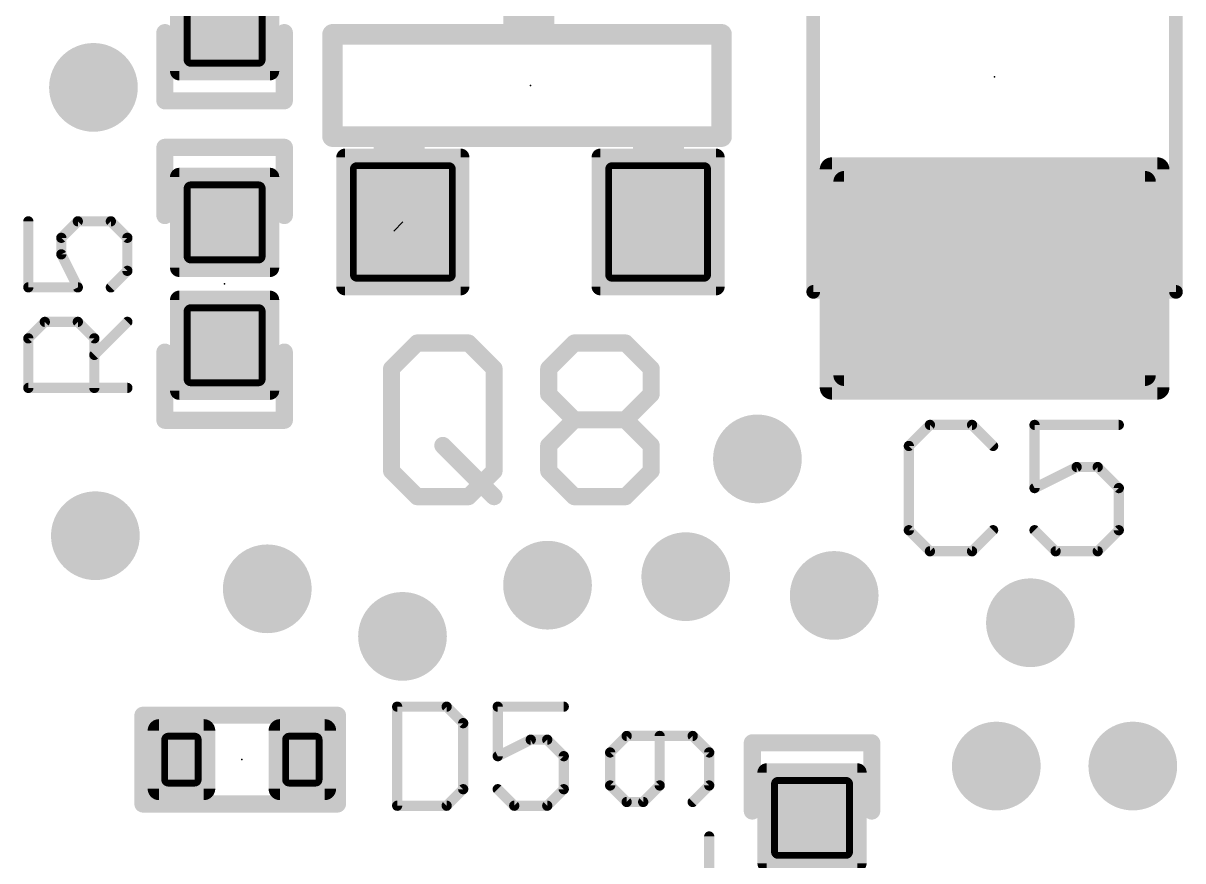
# Model space of a CAD drawing. Extents: x -35.6 to 35.6, y -20.1 to 20.1.
# Drawn here: x -15 to -6.37, y -5.25 to 0.99 of the extents above; entities that cross this region are included whole.
import ezdxf

# ---------------------------------------------------------------- set-up
doc = ezdxf.new("R2010")
doc.units = 0
for name, color, linetype in [('18', 82, 'CONTINUOUS'), ('19', 53, 'CONTINUOUS'), ('21', 253, 'CONTINUOUS'), ('23', 7, 'CONTINUOUS'), ('25', 253, 'CONTINUOUS'), ('29', 253, 'CONTINUOUS'), ('31', 253, 'CONTINUOUS'), ('51', 253, 'CONTINUOUS')]:
    doc.layers.add(name, color=color, linetype=linetype)

# ---------------------------------------------------------------- blocks, each defined once
blk = doc.blocks.new('RECT')
blk.add_solid([(-0.5, -0.5), (0.5, -0.5), (-0.5, 0.5), (0.5, 0.5)])
blk = doc.blocks.new('RECT288512X416512R10')
at = {"const_width": 0.0902}
blk.add_lwpolyline([(0.8565, -1.2114), (0.8565, 1.2114, 0.4142), (0.8114, 1.2565), (-0.8114, 1.2565, 0.4142), (-0.8565, 1.2114), (-0.8565, -1.2114, 0.4142), (-0.8114, -1.2565), (0.8114, -1.2565, 0.4142)], format="xyb", close=True, dxfattribs=at)
blk.add_solid([(-0.834, -1.234), (0.834, -1.234), (-0.834, 1.234), (0.834, 1.234)])
blk = doc.blocks.new('RECT256000X384000R10')
at = {"const_width": 0.08}
blk.add_lwpolyline([(0.76, -1.12), (0.76, 1.12, 0.4142), (0.72, 1.16), (-0.72, 1.16, 0.4142), (-0.76, 1.12), (-0.76, -1.12, 0.4142), (-0.72, -1.16), (0.72, -1.16, 0.4142)], format="xyb", close=True, dxfattribs=at)
blk.add_solid([(-0.74, -1.14), (0.74, -1.14), (-0.74, 1.14), (0.74, 1.14)])
blk = doc.blocks.new('RECT80512X96512R34')
at = {"const_width": 0.0855}
blk.add_lwpolyline([(0.2088, -0.2161), (0.2088, 0.2161, 0.4142), (0.1661, 0.2588), (-0.1661, 0.2588, 0.4142), (-0.2088, 0.2161), (-0.2088, -0.2161, 0.4142), (-0.1661, -0.2588), (0.1661, -0.2588, 0.4142)], format="xyb", close=True, dxfattribs=at)
blk.add_solid([(-0.1874, -0.2374), (0.1874, -0.2374), (-0.1874, 0.2374), (0.1874, 0.2374)])
blk = doc.blocks.new('RECT48000X64000R34')
at = {"const_width": 0.051}
blk.add_lwpolyline([(0.1245, -0.149), (0.1245, 0.149, 0.4142), (0.099, 0.1745), (-0.099, 0.1745, 0.4142), (-0.1245, 0.149), (-0.1245, -0.149, 0.4142), (-0.099, -0.1745), (0.099, -0.1745, 0.4142)], format="xyb", close=True, dxfattribs=at)
blk.add_solid([(-0.1118, -0.1618), (0.1118, -0.1618), (-0.1118, 0.1618), (0.1118, 0.1618)])
blk = doc.blocks.new('RECT158496X174752R13')
at = {"const_width": 0.0644}
blk.add_lwpolyline([(0.4631, -0.4817), (0.4631, 0.4817, 0.4142), (0.4309, 0.5139), (-0.4309, 0.5139, 0.4142), (-0.4631, 0.4817), (-0.4631, -0.4817, 0.4142), (-0.4309, -0.5139), (0.4309, -0.5139, 0.4142)], format="xyb", close=True, dxfattribs=at)
blk.add_solid([(-0.447, -0.4978), (0.447, -0.4978), (-0.447, 0.4978), (0.447, 0.4978)])
blk = doc.blocks.new('RECT125984X142240R13')
at = {"const_width": 0.0512}
blk.add_lwpolyline([(0.3681, -0.3933), (0.3681, 0.3933, 0.4142), (0.3425, 0.4189), (-0.3425, 0.4189, 0.4142), (-0.3681, 0.3933), (-0.3681, -0.3933, 0.4142), (-0.3425, -0.4189), (0.3425, -0.4189, 0.4142)], format="xyb", close=True, dxfattribs=at)
blk.add_solid([(-0.3553, -0.4061), (0.3553, -0.4061), (-0.3553, 0.4061), (0.3553, 0.4061)])
blk = doc.blocks.new('RECT130048X130048R17')
at = {"const_width": 0.0691}
blk.add_lwpolyline([(0.3719, -0.3373), (0.3719, 0.3373, 0.4142), (0.3373, 0.3719), (-0.3373, 0.3719, 0.4142), (-0.3719, 0.3373), (-0.3719, -0.3373, 0.4142), (-0.3373, -0.3719), (0.3373, -0.3719, 0.4142)], format="xyb", close=True, dxfattribs=at)
blk.add_solid([(-0.3546, -0.3546), (0.3546, -0.3546), (-0.3546, 0.3546), (0.3546, 0.3546)])
blk = doc.blocks.new('RECT97536X97536R17')
at = {"const_width": 0.0518}
blk.add_lwpolyline([(0.2789, -0.253), (0.2789, 0.253, 0.4142), (0.253, 0.2789), (-0.253, 0.2789, 0.4142), (-0.2789, 0.253), (-0.2789, -0.253, 0.4142), (-0.253, -0.2789), (0.253, -0.2789, 0.4142)], format="xyb", close=True, dxfattribs=at)
blk.add_solid([(-0.2659, -0.2659), (0.2659, -0.2659), (-0.2659, 0.2659), (0.2659, 0.2659)])
blk = doc.blocks.new('ROUNDV')
at = {"const_width": 0.5}
blk.add_lwpolyline([(0, -0.25, 1), (0, 0.25, 1), (0, -0.25)], format="xyb", dxfattribs=at)

msp = doc.modelspace()

# ---------------------------------------------------------------- linework, layer by layer
at = {"layer": '19'}
msp.add_line((-12.2428, -0.5613), (-12.1752, -0.4937), dxfattribs=at)
at = {"layer": '21'}
for points, const_width in [([(-13.9462, 0.916), (-13.9462, 0.408)], 0.127), ([(-13.0572, 0.408), (-13.0572, 0.916)], 0.127), ([(-12.6984, 0.1413), (-12.6984, 0.9033)], 0.1524), ([(-12.6984, 0.9033), (-9.8028, 0.9033)], 0.1524), ([(-9.8028, 0.9033), (-9.8028, 0.1413)], 0.1524), ([(-13.9462, 0.408), (-13.0572, 0.408)], 0.127), ([(-9.8028, 0.1413), (-12.6984, 0.1413)], 0.1524), ([(-13.0572, 0.0619), (-13.9462, 0.0619)], 0.127), ([(-13.9462, 0.0619), (-13.9462, -0.4461)], 0.127), ([(-13.0572, -0.4461), (-13.0572, 0.0619)], 0.127), ([(-13.9462, -1.4621), (-13.9462, -1.9701)], 0.127), ([(-13.0572, -1.9701), (-13.0572, -1.4621)], 0.127), ([(-13.9462, -1.9701), (-13.0572, -1.9701)], 0.127), ([(-14.1097, -4.1656), (-12.6619, -4.1656)], 0.127), ([(-14.1097, -4.826), (-14.1097, -4.1656)], 0.127), ([(-12.6619, -4.1656), (-12.6619, -4.826)], 0.127), ([(-12.2174, -4.1015), (-12.2174, -4.8387)], 0.0762), ([(-11.8488, -4.1015), (-12.2174, -4.1015)], 0.0762), ([(-11.7259, -4.2243), (-11.8488, -4.1015)], 0.0762), ([(-10.9775, -4.1015), (-11.469, -4.1015)], 0.0762), ([(-11.469, -4.1015), (-11.469, -4.4701)], 0.0762), ([(-11.7259, -4.7158), (-11.7259, -4.2243)], 0.0762), ([(-11.469, -4.4701), (-11.2232, -4.3472)], 0.0762), ([(-11.2232, -4.3472), (-11.1004, -4.3472)], 0.0762), ([(-11.1004, -4.3472), (-10.9775, -4.4701)], 0.0762), ([(-8.6852, -4.3704), (-9.5742, -4.3704)], 0.127), ([(-9.5742, -4.3704), (-9.5742, -4.8784)], 0.127), ([(-8.6852, -4.8784), (-8.6852, -4.3704)], 0.127), ([(-10.9775, -4.4701), (-10.9775, -4.7158)], 0.0762), ([(-11.8488, -4.8387), (-11.7259, -4.7158)], 0.0762), ([(-11.3461, -4.8387), (-11.469, -4.7158)], 0.0762), ([(-10.9775, -4.7158), (-11.1004, -4.8387)], 0.0762), ([(-12.6619, -4.826), (-14.1097, -4.826)], 0.127), ([(-12.2174, -4.8387), (-11.8488, -4.8387)], 0.0762), ([(-11.1004, -4.8387), (-11.3461, -4.8387)], 0.0762)]:
    msp.add_lwpolyline(points, dxfattribs=dict(at, const_width=const_width))
for points, const_width in [([(-13.9145, 0.916, 1), (-13.978, 0.916)], 0.0635), ([(-13.0254, 0.916, 1), (-13.089, 0.916)], 0.0635), ([(-12.6603, 0.9033, 1), (-12.7365, 0.9033)], 0.0762), ([(-12.6984, 0.9414, 1), (-12.6984, 0.8652)], 0.0762), ([(-9.7647, 0.9033, 1), (-9.8409, 0.9033)], 0.0762), ([(-9.8028, 0.8652, 1), (-9.8028, 0.9414)], 0.0762), ([(-13.9462, 0.4398, 1), (-13.9462, 0.3763)], 0.0635), ([(-13.978, 0.408, 1), (-13.9145, 0.408)], 0.0635), ([(-13.089, 0.408, 1), (-13.0254, 0.408)], 0.0635), ([(-13.0572, 0.3763, 1), (-13.0572, 0.4398)], 0.0635), ([(-12.6984, 0.1794, 1), (-12.6984, 0.1032)], 0.0762), ([(-12.7365, 0.1413, 1), (-12.6603, 0.1413)], 0.0762), ([(-9.8409, 0.1413, 1), (-9.7647, 0.1413)], 0.0762), ([(-9.8028, 0.1032, 1), (-9.8028, 0.1794)], 0.0762), ([(-13.9462, 0.0937, 1), (-13.9462, 0.0302)], 0.0635), ([(-13.9145, 0.0619, 1), (-13.978, 0.0619)], 0.0635), ([(-13.0254, 0.0619, 1), (-13.089, 0.0619)], 0.0635), ([(-13.0572, 0.0302, 1), (-13.0572, 0.0937)], 0.0635), ([(-13.978, -0.4461, 1), (-13.9145, -0.4461)], 0.0635), ([(-13.089, -0.4461, 1), (-13.0254, -0.4461)], 0.0635), ([(-13.9145, -1.4621, 1), (-13.978, -1.4621)], 0.0635), ([(-13.0254, -1.4621, 1), (-13.089, -1.4621)], 0.0635), ([(-13.9462, -1.9384, 1), (-13.9462, -2.0019)], 0.0635), ([(-13.978, -1.9701, 1), (-13.9145, -1.9701)], 0.0635), ([(-13.089, -1.9701, 1), (-13.0254, -1.9701)], 0.0635), ([(-13.0572, -2.0019, 1), (-13.0572, -1.9384)], 0.0635), ([(-14.0779, -4.1656, 1), (-14.1415, -4.1656)], 0.0635), ([(-14.1097, -4.1339, 1), (-14.1097, -4.1974)], 0.0635), ([(-12.6302, -4.1656, 1), (-12.6937, -4.1656)], 0.0635), ([(-12.6619, -4.1974, 1), (-12.6619, -4.1339)], 0.0635), ([(-12.2174, -4.0824, 1), (-12.2174, -4.1205)], 0.0381), ([(-12.1984, -4.1015, 1), (-12.2365, -4.1015)], 0.0381), ([(-11.8353, -4.088, 1), (-11.8623, -4.1149)], 0.0381), ([(-11.8488, -4.1205, 1), (-11.8488, -4.0824)], 0.0381), ([(-11.469, -4.0824, 1), (-11.469, -4.1205)], 0.0381), ([(-11.4499, -4.1015, 1), (-11.488, -4.1015)], 0.0381), ([(-10.9775, -4.1205, 1), (-10.9775, -4.0824)], 0.0381), ([(-11.7069, -4.2243, 1), (-11.745, -4.2243)], 0.0381), ([(-11.7394, -4.2378, 1), (-11.7124, -4.2109)], 0.0381), ([(-11.2232, -4.3282, 1), (-11.2232, -4.3663)], 0.0381), ([(-11.2147, -4.3643, 1), (-11.2318, -4.3302)], 0.0381), ([(-11.0869, -4.3337, 1), (-11.1138, -4.3607)], 0.0381), ([(-11.1004, -4.3663, 1), (-11.1004, -4.3282)], 0.0381), ([(-9.5425, -4.3704, 1), (-9.606, -4.3704)], 0.0635), ([(-9.5742, -4.3387, 1), (-9.5742, -4.4021)], 0.0635), ([(-8.6534, -4.3704, 1), (-8.717, -4.3704)], 0.0635), ([(-8.6852, -4.4021, 1), (-8.6852, -4.3387)], 0.0635), ([(-11.4775, -4.453, 1), (-11.4605, -4.4871)], 0.0381), ([(-11.488, -4.4701, 1), (-11.4499, -4.4701)], 0.0381), ([(-10.9585, -4.4701, 1), (-10.9966, -4.4701)], 0.0381), ([(-10.991, -4.4836, 1), (-10.964, -4.4566)], 0.0381), ([(-11.745, -4.7158, 1), (-11.7069, -4.7158)], 0.0381), ([(-11.7124, -4.7293, 1), (-11.7394, -4.7024)], 0.0381), ([(-11.4555, -4.7024, 1), (-11.4825, -4.7293)], 0.0381), ([(-10.9966, -4.7158, 1), (-10.9585, -4.7158)], 0.0381), ([(-10.964, -4.7293, 1), (-10.991, -4.7024)], 0.0381), ([(-14.1415, -4.826, 1), (-14.0779, -4.826)], 0.0635), ([(-14.1097, -4.7943, 1), (-14.1097, -4.8578)], 0.0635), ([(-12.6937, -4.826, 1), (-12.6302, -4.826)], 0.0635), ([(-12.6619, -4.8578, 1), (-12.6619, -4.7943)], 0.0635), ([(-12.2174, -4.8197, 1), (-12.2174, -4.8578)], 0.0381), ([(-12.2365, -4.8387, 1), (-12.1984, -4.8387)], 0.0381), ([(-11.8623, -4.8252, 1), (-11.8353, -4.8522)], 0.0381), ([(-11.8488, -4.8578, 1), (-11.8488, -4.8197)], 0.0381), ([(-11.3461, -4.8197, 1), (-11.3461, -4.8578)], 0.0381), ([(-11.3596, -4.8522, 1), (-11.3326, -4.8252)], 0.0381), ([(-11.1138, -4.8252, 1), (-11.0869, -4.8522)], 0.0381), ([(-11.1004, -4.8578, 1), (-11.1004, -4.8197)], 0.0381), ([(-9.606, -4.8784, 1), (-9.5425, -4.8784)], 0.0635), ([(-8.717, -4.8784, 1), (-8.6534, -4.8784)], 0.0635)]:
    msp.add_lwpolyline(points, format="xyb", dxfattribs=dict(at, const_width=const_width))
at = {"layer": '23'}
for p in [(-11.2252, 0.5223), (-7.7708, 0.5858), (-13.5017, -0.9541), (-13.3731, -4.4958)]:
    msp.add_point(p, dxfattribs=at)
at = {"layer": '25'}
for points, const_width in [([(-14.9628, -0.4889), (-14.9628, -0.9804)], 0.0762), ([(-14.7171, -0.6118), (-14.5942, -0.4889)], 0.0762), ([(-14.5942, -0.4889), (-14.3485, -0.4889)], 0.0762), ([(-14.3485, -0.4889), (-14.2256, -0.6118)], 0.0762), ([(-14.7171, -0.7346), (-14.7171, -0.6118)], 0.0762), ([(-14.2256, -0.6118), (-14.2256, -0.8575)], 0.0762), ([(-14.5942, -0.9804), (-14.7171, -0.7346)], 0.0762), ([(-14.2256, -0.8575), (-14.3485, -0.9804)], 0.0762), ([(-14.9628, -0.9804), (-14.5942, -0.9804)], 0.0762), ([(-14.9628, -1.3602), (-14.84, -1.2373)], 0.0762), ([(-14.84, -1.2373), (-14.5942, -1.2373)], 0.0762), ([(-14.5942, -1.2373), (-14.4713, -1.3602)], 0.0762), ([(-14.4713, -1.4831), (-14.2256, -1.2373)], 0.0762), ([(-14.9628, -1.7288), (-14.9628, -1.3602)], 0.0762), ([(-14.4713, -1.3602), (-14.4713, -1.7288)], 0.0762), ([(-12.2591, -1.5851), (-12.0684, -1.3944)], 0.127), ([(-12.0684, -1.3944), (-11.6871, -1.3944)], 0.127), ([(-11.6871, -1.3944), (-11.4964, -1.5851)], 0.127), ([(-11.0897, -1.5851), (-10.899, -1.3944)], 0.127), ([(-10.899, -1.3944), (-10.5177, -1.3944)], 0.127), ([(-10.5177, -1.3944), (-10.327, -1.5851)], 0.127), ([(-12.2591, -2.3477), (-12.2591, -1.5851)], 0.127), ([(-11.4964, -1.5851), (-11.4964, -2.3477)], 0.127), ([(-11.0897, -1.7758), (-11.0897, -1.5851)], 0.127), ([(-10.327, -1.5851), (-10.327, -1.7758)], 0.127), ([(-14.2256, -1.7288), (-14.9628, -1.7288)], 0.0762), ([(-10.899, -1.9664), (-11.0897, -1.7758)], 0.127), ([(-10.327, -1.7758), (-10.5177, -1.9664)], 0.127), ([(-11.0897, -2.1571), (-10.899, -1.9664)], 0.127), ([(-10.899, -1.9664), (-10.5177, -1.9664)], 0.127), ([(-10.5177, -1.9664), (-10.327, -2.1571)], 0.127), ([(-8.2522, -2.0042), (-8.409, -2.161)], 0.0762), ([(-7.9387, -2.0042), (-8.2522, -2.0042)], 0.0762), ([(-7.7819, -2.161), (-7.9387, -2.0042)], 0.0762), ([(-6.8464, -2.0042), (-7.4735, -2.0042)], 0.0762), ([(-7.4735, -2.0042), (-7.4735, -2.4745)], 0.0762), ([(-11.8778, -2.1571), (-11.4964, -2.5384)], 0.127), ([(-11.0897, -2.3477), (-11.0897, -2.1571)], 0.127), ([(-10.327, -2.1571), (-10.327, -2.3477)], 0.127), ([(-8.409, -2.161), (-8.409, -2.788)], 0.0762), ([(-12.0684, -2.5384), (-12.2591, -2.3477)], 0.127), ([(-11.4964, -2.3477), (-11.6871, -2.5384)], 0.127), ([(-10.899, -2.5384), (-11.0897, -2.3477)], 0.127), ([(-10.327, -2.3477), (-10.5177, -2.5384)], 0.127), ([(-7.4735, -2.4745), (-7.1599, -2.3177)], 0.0762), ([(-7.1599, -2.3177), (-7.0032, -2.3177)], 0.0762), ([(-7.0032, -2.3177), (-6.8464, -2.4745)], 0.0762), ([(-11.6871, -2.5384), (-12.0684, -2.5384)], 0.127), ([(-10.5177, -2.5384), (-10.899, -2.5384)], 0.127), ([(-6.8464, -2.4745), (-6.8464, -2.788)], 0.0762), ([(-8.409, -2.788), (-8.2522, -2.9448)], 0.0762), ([(-7.9387, -2.9448), (-7.7819, -2.788)], 0.0762), ([(-7.3167, -2.9448), (-7.4735, -2.788)], 0.0762), ([(-6.8464, -2.788), (-7.0032, -2.9448)], 0.0762), ([(-8.2522, -2.9448), (-7.9387, -2.9448)], 0.0762), ([(-7.0032, -2.9448), (-7.3167, -2.9448)], 0.0762), ([(-10.5093, -4.3193), (-10.6321, -4.4422)], 0.0762), ([(-10.0178, -4.3193), (-10.5093, -4.3193)], 0.0762), ([(-10.2635, -4.6879), (-10.2635, -4.3193)], 0.0762), ([(-9.8949, -4.4422), (-10.0178, -4.3193)], 0.0762), ([(-10.6321, -4.4422), (-10.6321, -4.6879)], 0.0762), ([(-9.8949, -4.6879), (-9.8949, -4.4422)], 0.0762), ([(-10.6321, -4.6879), (-10.5093, -4.8108)], 0.0762), ([(-10.3864, -4.8108), (-10.2635, -4.6879)], 0.0762), ([(-10.0178, -4.8108), (-9.8949, -4.6879)], 0.0762), ([(-10.5093, -4.8108), (-10.3864, -4.8108)], 0.0762), ([(-9.8949, -5.5592), (-9.8949, -5.0677)], 0.0762)]:
    msp.add_lwpolyline(points, dxfattribs=dict(at, const_width=const_width))
for points, const_width in [([(-14.9438, -0.4889, 1), (-14.9819, -0.4889)], 0.0381), ([(-14.5942, -0.4698, 1), (-14.5942, -0.508)], 0.0381), ([(-14.5807, -0.5024, 1), (-14.6077, -0.4754)], 0.0381), ([(-14.335, -0.4754, 1), (-14.3619, -0.5024)], 0.0381), ([(-14.3485, -0.508, 1), (-14.3485, -0.4698)], 0.0381), ([(-14.698, -0.6118, 1), (-14.7361, -0.6118)], 0.0381), ([(-14.7306, -0.5983, 1), (-14.7036, -0.6252)], 0.0381), ([(-14.2066, -0.6118, 1), (-14.2447, -0.6118)], 0.0381), ([(-14.2391, -0.6252, 1), (-14.2121, -0.5983)], 0.0381), ([(-14.7, -0.7261, 1), (-14.7341, -0.7432)], 0.0381), ([(-14.7361, -0.7346, 1), (-14.698, -0.7346)], 0.0381), ([(-14.2447, -0.8575, 1), (-14.2066, -0.8575)], 0.0381), ([(-14.2121, -0.871, 1), (-14.2391, -0.844)], 0.0381), ([(-14.9628, -0.9613, 1), (-14.9628, -0.9994)], 0.0381), ([(-14.5942, -0.9994, 1), (-14.5942, -0.9613)], 0.0381), ([(-14.3619, -0.9669, 1), (-14.335, -0.9939)], 0.0381), ([(-14.9819, -0.9804, 1), (-14.9438, -0.9804)], 0.0381), ([(-14.6113, -0.9889, 1), (-14.5772, -0.9719)], 0.0381), ([(-14.84, -1.2183, 1), (-14.84, -1.2564)], 0.0381), ([(-14.8265, -1.2508, 1), (-14.8534, -1.2238)], 0.0381), ([(-14.5807, -1.2238, 1), (-14.6077, -1.2508)], 0.0381), ([(-14.5942, -1.2564, 1), (-14.5942, -1.2183)], 0.0381), ([(-14.2121, -1.2508, 1), (-14.2391, -1.2238)], 0.0381), ([(-14.9763, -1.3467, 1), (-14.9494, -1.3737)], 0.0381), ([(-14.9438, -1.3602, 1), (-14.9819, -1.3602)], 0.0381), ([(-14.4523, -1.3602, 1), (-14.4904, -1.3602)], 0.0381), ([(-14.4848, -1.3737, 1), (-14.4579, -1.3467)], 0.0381), ([(-12.0684, -1.3627, 1), (-12.0684, -1.4262)], 0.0635), ([(-12.046, -1.4169, 1), (-12.0909, -1.372)], 0.0635), ([(-11.6647, -1.372, 1), (-11.7096, -1.4169)], 0.0635), ([(-11.6871, -1.4262, 1), (-11.6871, -1.3627)], 0.0635), ([(-10.899, -1.3627, 1), (-10.899, -1.4262)], 0.0635), ([(-10.8766, -1.4169, 1), (-10.9215, -1.372)], 0.0635), ([(-10.4953, -1.372, 1), (-10.5402, -1.4169)], 0.0635), ([(-10.5177, -1.4262, 1), (-10.5177, -1.3627)], 0.0635), ([(-14.4848, -1.4696, 1), (-14.4579, -1.4965)], 0.0381), ([(-12.2273, -1.5851, 1), (-12.2908, -1.5851)], 0.0635), ([(-12.2815, -1.5626, 1), (-12.2366, -1.6075)], 0.0635), ([(-11.4647, -1.5851, 1), (-11.5282, -1.5851)], 0.0635), ([(-11.5189, -1.6075, 1), (-11.474, -1.5626)], 0.0635), ([(-11.0579, -1.5851, 1), (-11.1215, -1.5851)], 0.0635), ([(-11.1122, -1.5626, 1), (-11.0672, -1.6075)], 0.0635), ([(-10.2953, -1.5851, 1), (-10.3588, -1.5851)], 0.0635), ([(-10.3495, -1.6075, 1), (-10.3046, -1.5626)], 0.0635), ([(-14.9628, -1.7098, 1), (-14.9628, -1.7479)], 0.0381), ([(-14.9819, -1.7288, 1), (-14.9438, -1.7288)], 0.0381), ([(-14.4904, -1.7288, 1), (-14.4523, -1.7288)], 0.0381), ([(-14.2256, -1.7479, 1), (-14.2256, -1.7098)], 0.0381), ([(-11.0672, -1.7533, 1), (-11.1122, -1.7982)], 0.0635), ([(-10.3046, -1.7982, 1), (-10.3495, -1.7533)], 0.0635), ([(-11.1215, -1.7758, 1), (-11.0579, -1.7758)], 0.0635), ([(-10.3588, -1.7758, 1), (-10.2953, -1.7758)], 0.0635), ([(-10.899, -1.9347, 1), (-10.899, -1.9982)], 0.0635), ([(-10.8766, -1.9889, 1), (-10.9215, -1.944)], 0.0635), ([(-10.9215, -1.9889, 1), (-10.8766, -1.944)], 0.0635), ([(-10.4953, -1.944, 1), (-10.5402, -1.9889)], 0.0635), ([(-10.5402, -1.944, 1), (-10.4953, -1.9889)], 0.0635), ([(-10.5177, -1.9982, 1), (-10.5177, -1.9347)], 0.0635), ([(-8.2522, -1.9851, 1), (-8.2522, -2.0232)], 0.0381), ([(-8.2388, -2.0177, 1), (-8.2657, -1.9907)], 0.0381), ([(-7.9252, -1.9907, 1), (-7.9522, -2.0177)], 0.0381), ([(-7.9387, -2.0232, 1), (-7.9387, -1.9851)], 0.0381), ([(-7.4735, -1.9851, 1), (-7.4735, -2.0232)], 0.0381), ([(-7.4544, -2.0042, 1), (-7.4925, -2.0042)], 0.0381), ([(-6.8464, -2.0232, 1), (-6.8464, -1.9851)], 0.0381), ([(-11.8553, -2.1346, 1), (-11.9002, -2.1795)], 0.0635), ([(-11.0579, -2.1571, 1), (-11.1215, -2.1571)], 0.0635), ([(-11.1122, -2.1346, 1), (-11.0672, -2.1795)], 0.0635), ([(-10.2953, -2.1571, 1), (-10.3588, -2.1571)], 0.0635), ([(-10.3495, -2.1795, 1), (-10.3046, -2.1346)], 0.0635), ([(-8.39, -2.161, 1), (-8.4281, -2.161)], 0.0381), ([(-8.4225, -2.1475, 1), (-8.3955, -2.1744)], 0.0381), ([(-7.7954, -2.1744, 1), (-7.7685, -2.1475)], 0.0381), ([(-12.2908, -2.3477, 1), (-12.2273, -2.3477)], 0.0635), ([(-12.2366, -2.3253, 1), (-12.2815, -2.3702)], 0.0635), ([(-11.5282, -2.3477, 1), (-11.4647, -2.3477)], 0.0635), ([(-11.474, -2.3702, 1), (-11.5189, -2.3253)], 0.0635), ([(-11.1215, -2.3477, 1), (-11.0579, -2.3477)], 0.0635), ([(-11.0672, -2.3253, 1), (-11.1122, -2.3702)], 0.0635), ([(-10.3588, -2.3477, 1), (-10.2953, -2.3477)], 0.0635), ([(-10.3046, -2.3702, 1), (-10.3495, -2.3253)], 0.0635), ([(-7.1599, -2.2987, 1), (-7.1599, -2.3368)], 0.0381), ([(-7.1514, -2.3348, 1), (-7.1685, -2.3007)], 0.0381), ([(-6.9897, -2.3043, 1), (-7.0167, -2.3312)], 0.0381), ([(-7.0032, -2.3368, 1), (-7.0032, -2.2987)], 0.0381), ([(-12.0684, -2.5067, 1), (-12.0684, -2.5702)], 0.0635), ([(-12.0909, -2.5609, 1), (-12.046, -2.5159)], 0.0635), ([(-11.7096, -2.5159, 1), (-11.6647, -2.5609)], 0.0635), ([(-11.6871, -2.5702, 1), (-11.6871, -2.5067)], 0.0635), ([(-11.5189, -2.5609, 1), (-11.474, -2.5159)], 0.0635), ([(-10.899, -2.5067, 1), (-10.899, -2.5702)], 0.0635), ([(-10.9215, -2.5609, 1), (-10.8766, -2.5159)], 0.0635), ([(-10.5402, -2.5159, 1), (-10.4953, -2.5609)], 0.0635), ([(-10.5177, -2.5702, 1), (-10.5177, -2.5067)], 0.0635), ([(-7.482, -2.4575, 1), (-7.465, -2.4915)], 0.0381), ([(-7.4925, -2.4745, 1), (-7.4544, -2.4745)], 0.0381), ([(-6.8274, -2.4745, 1), (-6.8655, -2.4745)], 0.0381), ([(-6.8599, -2.488, 1), (-6.8329, -2.461)], 0.0381), ([(-8.3955, -2.7746, 1), (-8.4225, -2.8015)], 0.0381), ([(-7.7685, -2.8015, 1), (-7.7954, -2.7746)], 0.0381), ([(-7.46, -2.7746, 1), (-7.487, -2.8015)], 0.0381), ([(-6.8329, -2.8015, 1), (-6.8599, -2.7746)], 0.0381), ([(-8.4281, -2.788, 1), (-8.39, -2.788)], 0.0381), ([(-6.8655, -2.788, 1), (-6.8274, -2.788)], 0.0381), ([(-8.2522, -2.9258, 1), (-8.2522, -2.9639)], 0.0381), ([(-8.2657, -2.9583, 1), (-8.2388, -2.9313)], 0.0381), ([(-7.9522, -2.9313, 1), (-7.9252, -2.9583)], 0.0381), ([(-7.9387, -2.9639, 1), (-7.9387, -2.9258)], 0.0381), ([(-7.3167, -2.9258, 1), (-7.3167, -2.9639)], 0.0381), ([(-7.3302, -2.9583, 1), (-7.3032, -2.9313)], 0.0381), ([(-7.0167, -2.9313, 1), (-6.9897, -2.9583)], 0.0381), ([(-7.0032, -2.9639, 1), (-7.0032, -2.9258)], 0.0381), ([(-10.5093, -4.3003, 1), (-10.5093, -4.3384)], 0.0381), ([(-10.4958, -4.3328, 1), (-10.5227, -4.3059)], 0.0381), ([(-10.2445, -4.3193, 1), (-10.2826, -4.3193)], 0.0381), ([(-10.0043, -4.3059, 1), (-10.0312, -4.3328)], 0.0381), ([(-10.0178, -4.3384, 1), (-10.0178, -4.3003)], 0.0381), ([(-10.6456, -4.4287, 1), (-10.6187, -4.4557)], 0.0381), ([(-10.6131, -4.4422, 1), (-10.6512, -4.4422)], 0.0381), ([(-9.8758, -4.4422, 1), (-9.9139, -4.4422)], 0.0381), ([(-9.9084, -4.4557, 1), (-9.8814, -4.4287)], 0.0381), ([(-10.6187, -4.6745, 1), (-10.6456, -4.7014)], 0.0381), ([(-10.25, -4.7014, 1), (-10.277, -4.6745)], 0.0381), ([(-9.8814, -4.7014, 1), (-9.9084, -4.6745)], 0.0381), ([(-10.6512, -4.6879, 1), (-10.6131, -4.6879)], 0.0381), ([(-10.2826, -4.6879, 1), (-10.2445, -4.6879)], 0.0381), ([(-9.9139, -4.6879, 1), (-9.8758, -4.6879)], 0.0381), ([(-10.5093, -4.7918, 1), (-10.5093, -4.8299)], 0.0381), ([(-10.5227, -4.8243, 1), (-10.4958, -4.7973)], 0.0381), ([(-10.3999, -4.7973, 1), (-10.3729, -4.8243)], 0.0381), ([(-10.3864, -4.8299, 1), (-10.3864, -4.7918)], 0.0381), ([(-10.0312, -4.7973, 1), (-10.0043, -4.8243)], 0.0381), ([(-9.8758, -5.0677, 1), (-9.9139, -5.0677)], 0.0381)]:
    msp.add_lwpolyline(points, format="xyb", dxfattribs=dict(at, const_width=const_width))
at = {"layer": '51', "const_width": 0.1016}
for points in [[(-9.1208, -1.0142), (-9.1208, 2.1858)], [(-6.4208, 2.1858), (-6.4208, -1.0142)], [(-6.4208, -1.0142), (-9.1208, -1.0142)]]:
    msp.add_lwpolyline(points, dxfattribs=at)
at = {"layer": '51', "const_width": 0.0508}
for points in [[(-9.1208, -0.9888, 1), (-9.1208, -1.0396)], [(-9.1462, -1.0142, 1), (-9.0954, -1.0142)], [(-6.4462, -1.0142, 1), (-6.3954, -1.0142)], [(-6.4208, -1.0396, 1), (-6.4208, -0.9888)]]:
    msp.add_lwpolyline(points, format="xyb", dxfattribs=at)

# ---------------------------------------------------------------- block references
at = {"layer": '18', "xscale": 0.6604, "yscale": 0.6604}
for p in [(-14.478, 0.508), (-9.5362, -2.2575), (-14.4638, -2.829), (-10.0696, -3.1338), (-13.1842, -3.2242), (-11.0983, -3.1973), (-8.9647, -3.2735), (-7.5042, -3.4767), (-12.1778, -3.5783), (-7.7582, -4.5435), (-6.7422, -4.5435)]:
    msp.add_blockref('ROUNDV', p, dxfattribs=at)
at = {"layer": '29'}
for name, p, rotation in [('RECT130048X130048R17', (-13.5017, 0.9668), 90), ('RECT158496X174752R13', (-12.1752, -0.4937), 180), ('RECT158496X174752R13', (-10.2752, -0.4937), 180), ('RECT288512X416512R10', (-7.7708, -0.9142), 90), ('RECT130048X130048R17', (-13.5017, -0.4969), 90), ('RECT130048X130048R17', (-13.5017, -1.4113), 90), ('RECT130048X130048R17', (-9.1297, -4.9292), 90)]:
    msp.add_blockref(name, p, dxfattribs=dict(at, rotation=rotation))
for p in [(-13.8231, -4.4958), (-12.9231, -4.4958)]:
    msp.add_blockref('RECT80512X96512R34', p, dxfattribs=at)
at = {"layer": '31'}
for name, p, rotation in [('RECT97536X97536R17', (-13.5017, 0.9668), 90), ('RECT125984X142240R13', (-12.1752, -0.4937), 180), ('RECT125984X142240R13', (-10.2752, -0.4937), 180), ('RECT256000X384000R10', (-7.7708, -0.9142), 90), ('RECT97536X97536R17', (-13.5017, -0.4969), 90), ('RECT97536X97536R17', (-13.5017, -1.4113), 90), ('RECT97536X97536R17', (-9.1297, -4.9292), 90)]:
    msp.add_blockref(name, p, dxfattribs=dict(at, rotation=rotation))
for p in [(-13.8231, -4.4958), (-12.9231, -4.4958)]:
    msp.add_blockref('RECT48000X64000R34', p, dxfattribs=at)
at = {"layer": '51'}
for p, xscale, yscale, rotation in [((-11.2379, 1.2081), 0.381, 0.508, 180), ((-12.2031, -0.1635), 0.381, 0.508, 180), ((-10.2727, -0.1635), 0.381, 0.508, 180), ((-7.7708, -1.0642), 0.2, 2.2, 90)]:
    msp.add_blockref('RECT', p, dxfattribs=dict(at, xscale=xscale, yscale=yscale, rotation=rotation))

doc.saveas('drawing.dxf')
